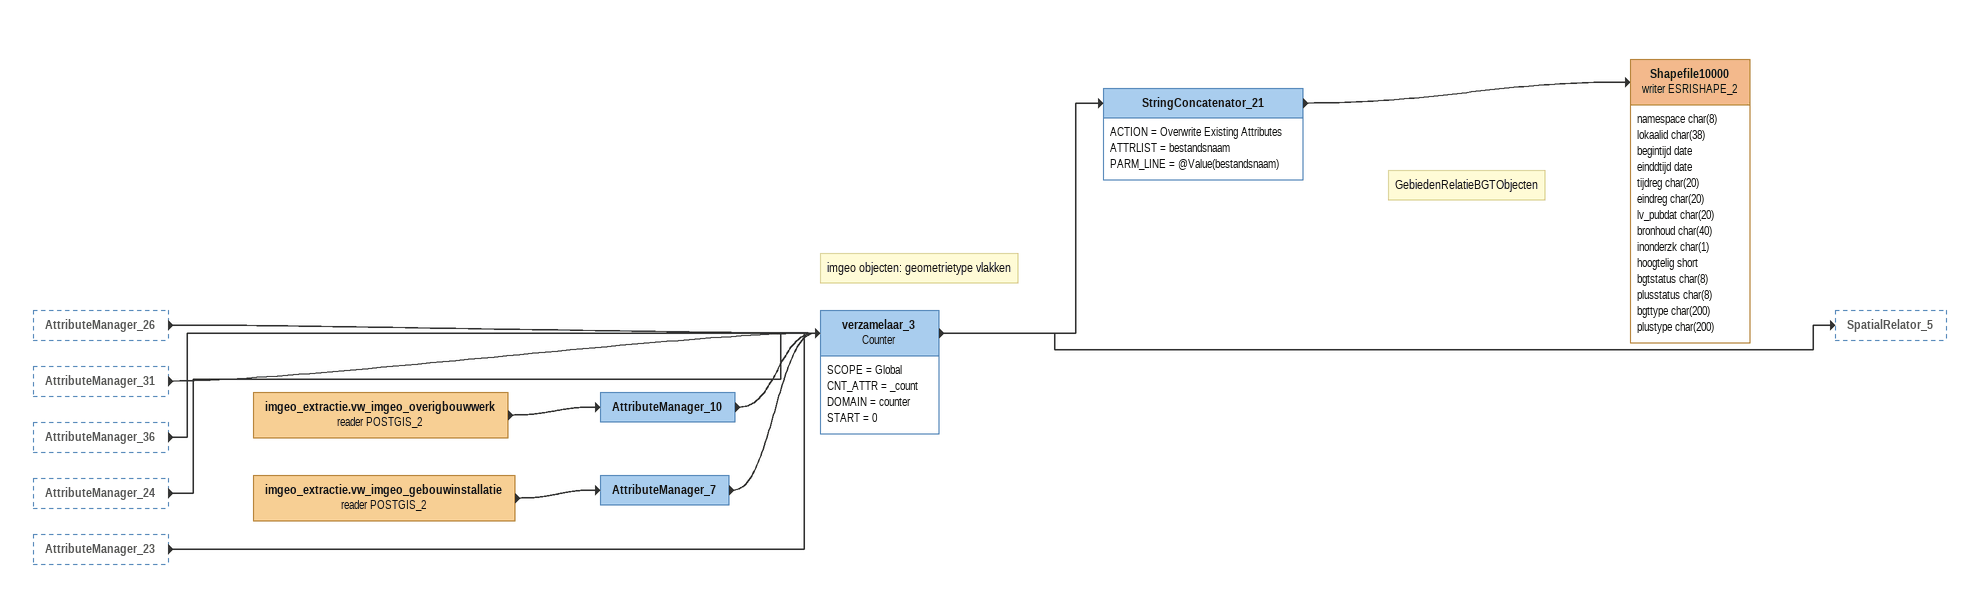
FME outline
AttributeManager_26 [outside]
    -> verzamelaar_3
AttributeManager_31 [outside]
    -> verzamelaar_3
AttributeManager_36 [outside]
    -> verzamelaar_3
AttributeManager_24 [outside]
    -> verzamelaar_3
AttributeManager_23 [outside]
    -> verzamelaar_3
imgeo_extractie.vw_imgeo_overigbouwwerk (reader POSTGIS_2)
    -> AttributeManager_10
AttributeManager_10
    -> verzamelaar_3
imgeo_extractie.vw_imgeo_gebouwinstallatie (reader POSTGIS_2)
    -> AttributeManager_7
AttributeManager_7
    -> verzamelaar_3
Note: imgeo objecten: geometrietype vlakken
verzamelaar_3: Counter
    SCOPE = Global
    CNT_ATTR = _count
    DOMAIN = counter
    START = 0
    -> SpatialRelator_5
    -> StringConcatenator_21
Note: GebiedenRelatieBGTObjecten
StringConcatenator_21
    ACTION = Overwrite Existing Attributes
    ATTRLIST = bestandsnaam
    PARM_LINE = @Value(bestandsnaam)
    -> Shapefile10000 (writer ESRISHAPE_2)
Shapefile10000 (writer ESRISHAPE_2)
    attributes: namespace char(8), lokaalid char(38), begintijd date, einddtijd date, tijdreg char(20), eindreg char(20), lv_pubdat char(20), bronhoud char(40), inonderzk char(1), hoogtelig short, bgtstatus char(8), plusstatus char(8), bgttype char(200), plustype char(200)
